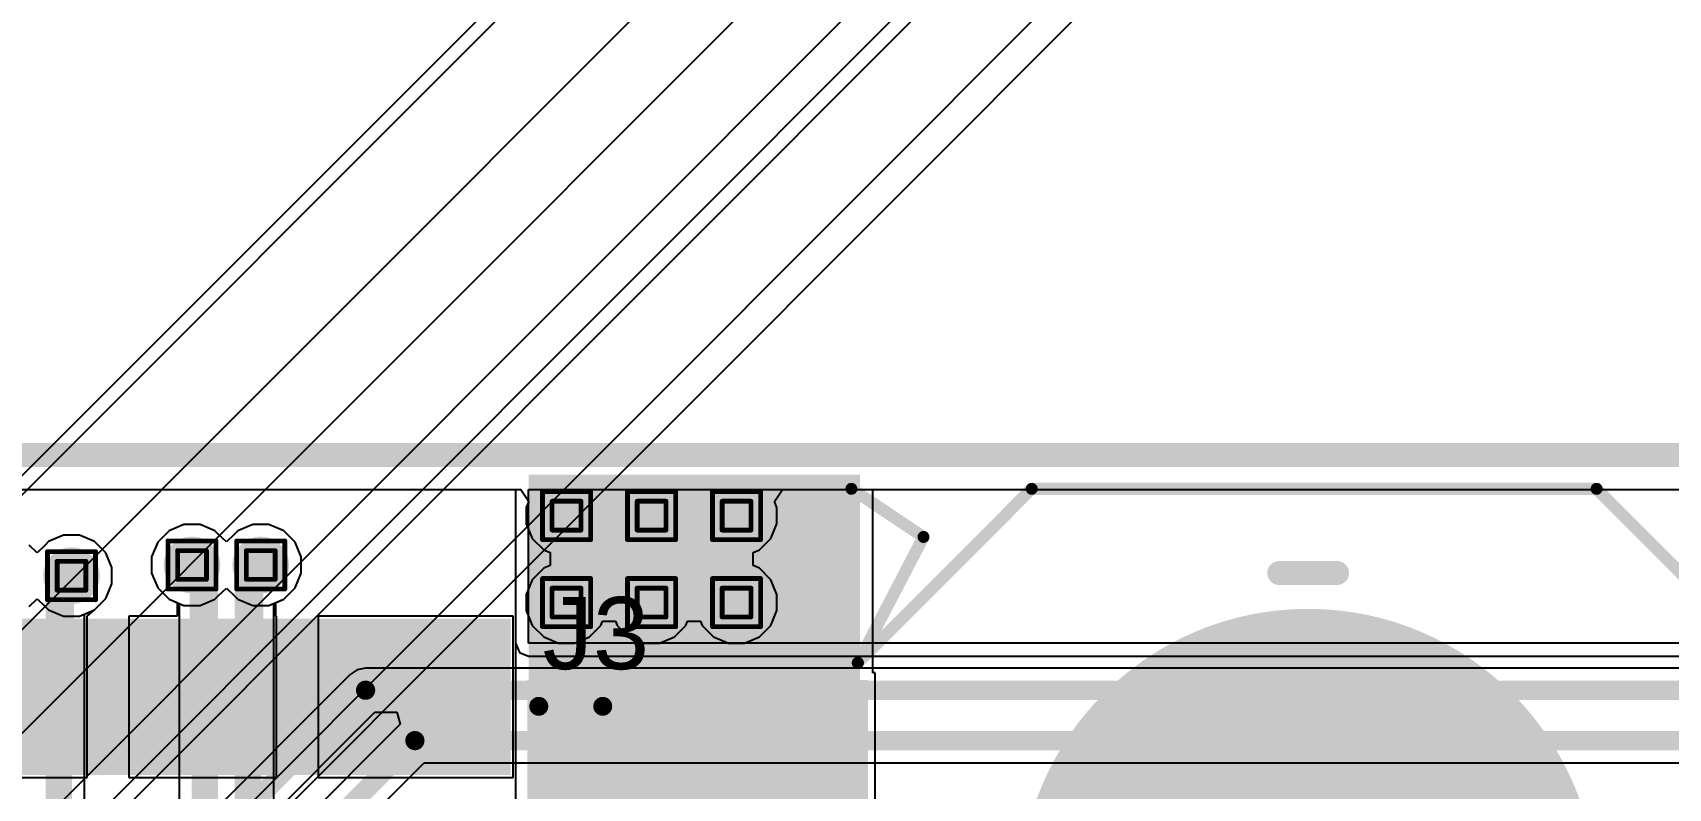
# Model space of a CAD drawing. Header units: inches. Extents: x -22 to 5433, y -13 to 5447.
# Drawn here: x 17.76 to 35.05, y 30.98 to 38.95 of the extents above; entities that cross this region are included whole.
import ezdxf

# ---------------------------------------------------------------- set-up
doc = ezdxf.new("R2010")
doc.units = ezdxf.units.IN
for name, color, linetype in [('Board_outline', 216, 'Continuous'), ('Bottom Layer', 5, 'Continuous'), ('Bottom Overlay', 54, 'Continuous'), ('Bottom Paste', 16, 'Continuous'), ('Bottom Solder', 6, 'Continuous'), ('Drill Drawing', 1, 'Continuous'), ('Ground', 16, 'Continuous'), ('Power', 76, 'Continuous'), ('Top Layer', 1, 'Continuous'), ('Top Overlay', 2, 'Continuous'), ('Top Paste', 8, 'Continuous'), ('Top Solder', 216, 'Continuous'), ('Via Holes', 16, 'Continuous')]:
    doc.layers.add(name, color=color, linetype=linetype)
doc.styles.add('Arial', font='', dxfattribs={"height": 0.2})
doc.styles.get('Arial').set_extended_font_data('Arial')

msp = doc.modelspace()

# ---------------------------------------------------------------- hatches: boundary and pattern name
at = {"layer": 'Bottom Layer'}
for points in [[(23.004, 27.592), (26.504, 27.592), (26.504, 34.287), (23.004, 34.287)], [(23.04, 32.07), (26.54, 32.07), (26.54, 27.57), (23.04, 27.57)]]:
    msp.add_hatch(color=5, dxfattribs=at).paths.add_polyline_path(points)
h = msp.add_hatch(color=5, dxfattribs=at)
edge = h.paths.add_edge_path()
edge.add_arc((23.405, 33.855), 0.3, 0, 360)
h = msp.add_hatch(color=5, dxfattribs=at)
edge = h.paths.add_edge_path()
edge.add_arc((24.303, 33.855), 0.3, 0, 360)
h = msp.add_hatch(color=5, dxfattribs=at)
edge = h.paths.add_edge_path()
edge.add_arc((25.201, 33.855), 0.3, 0, 360)
h = msp.add_hatch(color=5, dxfattribs=at)
edge = h.paths.add_edge_path()
edge.add_arc((19.447, 33.334), 0.3, 0, 360)
h = msp.add_hatch(color=5, dxfattribs=at)
edge = h.paths.add_edge_path()
edge.add_arc((20.174, 33.334), 0.3, 0, 360)
h = msp.add_hatch(color=5, dxfattribs=at)
edge = h.paths.add_edge_path()
edge.add_arc((18.174, 33.221), 0.3, 0, 360)
h = msp.add_hatch(color=5, dxfattribs=at)
edge = h.paths.add_edge_path()
edge.add_arc((23.405, 32.937), 0.3, 0, 360)
h = msp.add_hatch(color=5, dxfattribs=at)
edge = h.paths.add_edge_path()
edge.add_arc((24.303, 32.937), 0.3, 0, 360)
h = msp.add_hatch(color=5, dxfattribs=at)
edge = h.paths.add_edge_path()
edge.add_arc((25.201, 32.937), 0.3, 0, 360)
h = msp.add_hatch(color=5, dxfattribs=at)
edge = h.paths.add_edge_path()
edge.add_arc((31.24, 29.82), 3, 0, 360)
at = {"layer": 'Bottom Paste'}
h = msp.add_hatch(color=16, dxfattribs=at)
edge = h.paths.add_edge_path()
edge.add_arc((31.24, 29.82), 3, 0, 360)
msp.add_hatch(color=16, dxfattribs=at).paths.add_polyline_path([(23.04, 32.07), (26.54, 32.07), (26.54, 27.57), (23.04, 27.57)])
at = {"layer": 'Bottom Solder'}
h = msp.add_hatch(color=6, dxfattribs=at)
edge = h.paths.add_edge_path()
edge.add_arc((31.24, 29.82), 3.051, 0, 360)
msp.add_hatch(color=6, dxfattribs=at).paths.add_polyline_path([(22.99, 32.12), (26.591, 32.12), (26.591, 27.519), (22.99, 27.519)])
at = {"layer": 'Ground'}
h = msp.add_hatch(color=16, dxfattribs=at)
edge = h.paths.add_edge_path()
edge.add_arc((23.405, 33.855), 0.3, 0, 360)
h = msp.add_hatch(color=16, dxfattribs=at)
edge = h.paths.add_edge_path()
edge.add_arc((24.303, 33.855), 0.3, 0, 360)
h = msp.add_hatch(color=16, dxfattribs=at)
edge = h.paths.add_edge_path()
edge.add_arc((25.201, 33.855), 0.3, 0, 360)
h = msp.add_hatch(color=16, dxfattribs=at)
edge = h.paths.add_edge_path()
edge.add_arc((19.447, 33.334), 0.3, 0, 360)
h = msp.add_hatch(color=16, dxfattribs=at)
edge = h.paths.add_edge_path()
edge.add_arc((20.174, 33.334), 0.3, 0, 360)
h = msp.add_hatch(color=16, dxfattribs=at)
edge = h.paths.add_edge_path()
edge.add_arc((18.174, 33.221), 0.3, 0, 360)
h = msp.add_hatch(color=16, dxfattribs=at)
edge = h.paths.add_edge_path()
edge.add_arc((23.405, 32.937), 0.3, 0, 360)
h = msp.add_hatch(color=16, dxfattribs=at)
edge = h.paths.add_edge_path()
edge.add_arc((24.303, 32.937), 0.3, 0, 360)
h = msp.add_hatch(color=16, dxfattribs=at)
edge = h.paths.add_edge_path()
edge.add_arc((25.201, 32.937), 0.3, 0, 360)
at = {"layer": 'Power'}
h = msp.add_hatch(color=76, dxfattribs=at)
edge = h.paths.add_edge_path()
edge.add_arc((23.405, 33.855), 0.3, 0, 360)
h = msp.add_hatch(color=76, dxfattribs=at)
edge = h.paths.add_edge_path()
edge.add_arc((24.303, 33.855), 0.3, 0, 360)
h = msp.add_hatch(color=76, dxfattribs=at)
edge = h.paths.add_edge_path()
edge.add_arc((25.201, 33.855), 0.3, 0, 360)
h = msp.add_hatch(color=76, dxfattribs=at)
edge = h.paths.add_edge_path()
edge.add_arc((19.447, 33.334), 0.3, 0, 360)
h = msp.add_hatch(color=76, dxfattribs=at)
edge = h.paths.add_edge_path()
edge.add_arc((20.174, 33.334), 0.3, 0, 360)
h = msp.add_hatch(color=76, dxfattribs=at)
edge = h.paths.add_edge_path()
edge.add_arc((18.174, 33.221), 0.3, 0, 360)
h = msp.add_hatch(color=76, dxfattribs=at)
edge = h.paths.add_edge_path()
edge.add_arc((23.405, 32.937), 0.3, 0, 360)
h = msp.add_hatch(color=76, dxfattribs=at)
edge = h.paths.add_edge_path()
edge.add_arc((24.303, 32.937), 0.3, 0, 360)
h = msp.add_hatch(color=76, dxfattribs=at)
edge = h.paths.add_edge_path()
edge.add_arc((25.201, 32.937), 0.3, 0, 360)
at = {"layer": 'Top Layer'}
h = msp.add_hatch(color=1, dxfattribs=at)
edge = h.paths.add_edge_path()
edge.add_arc((23.405, 33.855), 0.3, 0, 360)
h = msp.add_hatch(color=1, dxfattribs=at)
edge = h.paths.add_edge_path()
edge.add_arc((24.303, 33.855), 0.3, 0, 360)
h = msp.add_hatch(color=1, dxfattribs=at)
edge = h.paths.add_edge_path()
edge.add_arc((25.201, 33.855), 0.3, 0, 360)
h = msp.add_hatch(color=1, dxfattribs=at)
edge = h.paths.add_edge_path()
edge.add_arc((19.447, 33.334), 0.3, 0, 360)
h = msp.add_hatch(color=1, dxfattribs=at)
edge = h.paths.add_edge_path()
edge.add_arc((20.174, 33.334), 0.3, 0, 360)
h = msp.add_hatch(color=1, dxfattribs=at)
edge = h.paths.add_edge_path()
edge.add_arc((18.174, 33.221), 0.3, 0, 360)
h = msp.add_hatch(color=1, dxfattribs=at)
edge = h.paths.add_edge_path()
edge.add_arc((23.405, 32.937), 0.3, 0, 360)
h = msp.add_hatch(color=1, dxfattribs=at)
edge = h.paths.add_edge_path()
edge.add_arc((24.303, 32.937), 0.3, 0, 360)
h = msp.add_hatch(color=1, dxfattribs=at)
edge = h.paths.add_edge_path()
edge.add_arc((25.201, 32.937), 0.3, 0, 360)
for points in [[(18.213, 31.218), (17.908, 31.218), (17.908, 32.668), (18.213, 32.668)], [(18.713, 31.218), (18.408, 31.218), (18.408, 32.668), (18.713, 32.668)], [(19.213, 31.218), (18.908, 31.218), (18.908, 32.668), (19.213, 32.668)], [(19.713, 31.218), (19.408, 31.218), (19.408, 32.668), (19.713, 32.668)], [(20.213, 31.218), (19.908, 31.218), (19.908, 32.668), (20.213, 32.668)], [(20.713, 31.218), (20.408, 31.218), (20.408, 32.668), (20.713, 32.668)], [(21.213, 31.218), (20.908, 31.218), (20.908, 32.668), (21.213, 32.668)], [(21.713, 31.218), (21.408, 31.218), (21.408, 32.668), (21.713, 32.668)], [(22.213, 31.218), (21.908, 31.218), (21.908, 32.668), (22.213, 32.668)], [(22.713, 31.218), (22.408, 31.218), (22.408, 32.668), (22.713, 32.668)]]:
    msp.add_hatch(color=1, dxfattribs=at).paths.add_polyline_path(points)
at = {"layer": 'Top Paste'}
for points in [[(18.213, 31.218), (17.908, 31.218), (17.908, 32.668), (18.213, 32.668)], [(18.713, 31.218), (18.408, 31.218), (18.408, 32.668), (18.713, 32.668)], [(19.213, 31.218), (18.908, 31.218), (18.908, 32.668), (19.213, 32.668)], [(19.713, 31.218), (19.408, 31.218), (19.408, 32.668), (19.713, 32.668)], [(20.213, 31.218), (19.908, 31.218), (19.908, 32.668), (20.213, 32.668)], [(20.713, 31.218), (20.408, 31.218), (20.408, 32.668), (20.713, 32.668)], [(21.213, 31.218), (20.908, 31.218), (20.908, 32.668), (21.213, 32.668)], [(21.713, 31.218), (21.408, 31.218), (21.408, 32.668), (21.713, 32.668)], [(22.213, 31.218), (21.908, 31.218), (21.908, 32.668), (22.213, 32.668)], [(22.713, 31.218), (22.408, 31.218), (22.408, 32.668), (22.713, 32.668)]]:
    msp.add_hatch(color=8, dxfattribs=at).paths.add_polyline_path(points)
at = {"layer": 'Top Solder'}
for points in [[(17.815, 31.116), (17.306, 31.116), (17.306, 32.769), (17.815, 32.769)], [(18.315, 31.116), (17.806, 31.116), (17.806, 32.769), (18.315, 32.769)], [(18.815, 31.116), (18.307, 31.116), (18.307, 32.769), (18.815, 32.769)], [(19.315, 31.116), (18.806, 31.116), (18.806, 32.769), (19.315, 32.769)], [(19.815, 31.116), (19.306, 31.116), (19.306, 32.769), (19.815, 32.769)], [(20.315, 31.116), (19.806, 31.116), (19.806, 32.769), (20.315, 32.769)], [(20.815, 31.116), (20.306, 31.116), (20.306, 32.769), (20.815, 32.769)], [(21.315, 31.116), (20.807, 31.116), (20.807, 32.769), (21.315, 32.769)], [(21.815, 31.116), (21.306, 31.116), (21.306, 32.769), (21.815, 32.769)], [(22.315, 31.116), (21.806, 31.116), (21.806, 32.769), (22.315, 32.769)], [(22.815, 31.116), (22.306, 31.116), (22.306, 32.769), (22.815, 32.769)]]:
    msp.add_hatch(color=216, dxfattribs=at).paths.add_polyline_path(points)
at = {"layer": 'Via Holes'}
h = msp.add_hatch(color=7, dxfattribs=at)
edge = h.paths.add_edge_path()
edge.add_arc((23.405, 33.855), 0.15, 0, 360)
h = msp.add_hatch(color=7, dxfattribs=at)
edge = h.paths.add_edge_path()
edge.add_arc((24.303, 33.855), 0.15, 0, 360)
h = msp.add_hatch(color=7, dxfattribs=at)
edge = h.paths.add_edge_path()
edge.add_arc((25.201, 33.855), 0.15, 0, 360)
h = msp.add_hatch(color=7, dxfattribs=at)
edge = h.paths.add_edge_path()
edge.add_arc((18.174, 33.221), 0.15, 0, 360)
h = msp.add_hatch(color=7, dxfattribs=at)
edge = h.paths.add_edge_path()
edge.add_arc((19.447, 33.334), 0.15, 0, 360)
h = msp.add_hatch(color=7, dxfattribs=at)
edge = h.paths.add_edge_path()
edge.add_arc((20.174, 33.334), 0.15, 0, 360)
h = msp.add_hatch(color=7, dxfattribs=at)
edge = h.paths.add_edge_path()
edge.add_arc((23.405, 32.937), 0.15, 0, 360)
h = msp.add_hatch(color=7, dxfattribs=at)
edge = h.paths.add_edge_path()
edge.add_arc((24.303, 32.937), 0.15, 0, 360)
h = msp.add_hatch(color=7, dxfattribs=at)
edge = h.paths.add_edge_path()
edge.add_arc((25.201, 32.937), 0.15, 0, 360)

# ---------------------------------------------------------------- linework, layer by layer
at = {"layer": 'Board_outline'}
msp.add_lwpolyline([(-4.689, 34.495, 0.254, 0.254, 0), (67.311, 34.495, 0.254, 0.254, 0)], format="xyseb", dxfattribs=at)
msp.add_lwpolyline([(-4.689, 34.495, 0.254, 0.254, 0), (67.311, 34.495, 0.254, 0.254, 0)], format="xyseb", dxfattribs=at)
at = {"layer": 'Bottom Layer'}
for p, q in [((-4.689, 34.132), (22.867, 34.132)), ((22.867, 34.132), (22.867, 27.592)), ((26.642, 32.197), (26.642, 34.132)), ((26.642, 34.132), (35.767, 34.132)), ((19.362, 33.761), (19.205, 33.696)), ((19.532, 33.761), (19.362, 33.761)), ((19.689, 33.696), (19.532, 33.761)), ((20.089, 33.761), (19.932, 33.696)), ((20.259, 33.761), (20.089, 33.761)), ((20.416, 33.696), (20.259, 33.761)), ((17.811, 33.464), (17.728, 33.544)), ((17.894, 33.544), (17.811, 33.464)), ((17.932, 33.583), (17.894, 33.544)), ((18.089, 33.648), (17.932, 33.583)), ((18.259, 33.648), (18.089, 33.648)), ((18.416, 33.583), (18.259, 33.648)), ((18.536, 33.462), (18.416, 33.583)), ((19.085, 33.576), (19.02, 33.419)), ((19.205, 33.696), (19.085, 33.576)), ((19.728, 33.657), (19.689, 33.696)), ((19.811, 33.577), (19.728, 33.657)), ((19.894, 33.657), (19.811, 33.577)), ((19.932, 33.696), (19.894, 33.657)), ((20.536, 33.576), (20.416, 33.696)), ((20.601, 33.419), (20.536, 33.576)), ((18.601, 33.306), (18.536, 33.462)), ((19.02, 33.419), (19.02, 33.249)), ((20.601, 33.249), (20.601, 33.419)), ((18.601, 33.136), (18.601, 33.306)), ((19.02, 33.249), (19.085, 33.092)), ((20.536, 33.092), (20.601, 33.249)), ((18.536, 32.979), (18.601, 33.136)), ((19.085, 33.092), (19.205, 32.972)), ((20.416, 32.972), (20.536, 33.092)), ((18.311, 32.815), (18.416, 32.859)), ((18.416, 32.859), (18.536, 32.979)), ((19.205, 32.972), (19.31, 32.929)), ((19.31, 32.929), (19.31, 29.093)), ((20.311, 32.929), (20.416, 32.972)), ((20.311, 28.791), (20.311, 32.929)), ((18.311, 25.621), (18.311, 32.815)), ((26.667, 32.197), (26.642, 32.197)), ((26.667, 27.443), (26.667, 32.197))]:
    msp.add_line(p, q, dxfattribs=at)
for points in [[(18.039, 33.086, 0.279, 0.279, 0), (18.174, 33.221, 0.279, 0.279, 0)], [(19.447, 33.247, 0.279, 0.279, 0), (19.447, 33.334, 0.279, 0.279, 0)], [(19.447, 33.247, 0.279, 0.279, 0), (19.582, 33.112, 0.279, 0.279, 0)], [(20.039, 33.112, 0.279, 0.279, 0), (20.174, 33.247, 0.279, 0.279, 0)], [(20.174, 33.247, 0.279, 0.279, 0), (20.174, 33.334, 0.279, 0.279, 0)], [(18.039, 25.621, 0.279, 0.279, 0), (18.039, 33.086, 0.279, 0.279, 0)], [(19.582, 28.98, 0.279, 0.279, 0), (19.582, 33.112, 0.279, 0.279, 0)], [(20.039, 28.791, 0.279, 0.279, 0), (20.039, 33.112, 0.279, 0.279, 0)]]:
    msp.add_lwpolyline(points, format="xyseb", dxfattribs=at)
for points in [[(18.104, 33.221, 0.14, 0.14, 1), (18.244, 33.221, 0.14, 0.14, 1)], [(19.377, 33.334, 0.14, 0.14, 1), (19.517, 33.334, 0.14, 0.14, 1)], [(19.377, 33.247, 0.14, 0.14, 1), (19.517, 33.247, 0.14, 0.14, 1)], [(19.377, 33.247, 0.14, 0.14, 1), (19.517, 33.247, 0.14, 0.14, 1)], [(20.104, 33.334, 0.14, 0.14, 1), (20.244, 33.334, 0.14, 0.14, 1)], [(20.104, 33.247, 0.14, 0.14, 1), (20.244, 33.247, 0.14, 0.14, 1)], [(20.104, 33.247, 0.14, 0.14, 1), (20.244, 33.247, 0.14, 0.14, 1)], [(17.969, 33.086, 0.14, 0.14, 1), (18.109, 33.086, 0.14, 0.14, 1)], [(17.969, 33.086, 0.14, 0.14, 1), (18.109, 33.086, 0.14, 0.14, 1)], [(19.512, 33.112, 0.14, 0.14, 1), (19.652, 33.112, 0.14, 0.14, 1)], [(19.512, 33.112, 0.14, 0.14, 1), (19.652, 33.112, 0.14, 0.14, 1)], [(19.969, 33.112, 0.14, 0.14, 1), (20.109, 33.112, 0.14, 0.14, 1)], [(19.969, 33.112, 0.14, 0.14, 1), (20.109, 33.112, 0.14, 0.14, 1)]]:
    msp.add_lwpolyline(points, format="xyseb", close=True, dxfattribs=at)
at = {"layer": 'Bottom Overlay'}
for points in [[(26.414, 34.138, 0.127, 0.127, 0), (27.176, 33.63, 0.127, 0.127, 0)], [(26.482, 32.3, 0.127, 0.127, 0), (28.319, 34.138, 0.127, 0.127, 0)], [(28.319, 34.138, 0.127, 0.127, 0), (34.288, 34.138, 0.127, 0.127, 0)], [(34.288, 34.138, 0.127, 0.127, 0), (36.066, 32.36, 0.127, 0.127, 0)], [(26.483, 32.301, 0.127, 0.127, 0), (27.176, 33.63, 0.127, 0.127, 0)], [(30.936, 33.249, 0.254, 0.254, 0), (31.545, 33.249, 0.254, 0.254, 0)]]:
    msp.add_lwpolyline(points, format="xyseb", dxfattribs=at)
for points in [[(26.383, 34.138, 0.0635, 0.0635, 1), (26.446, 34.138, 0.0635, 0.0635, 1)], [(28.288, 34.138, 0.0635, 0.0635, 1), (28.351, 34.138, 0.0635, 0.0635, 1)], [(28.288, 34.138, 0.0635, 0.0635, 1), (28.351, 34.138, 0.0635, 0.0635, 1)], [(34.257, 34.138, 0.0635, 0.0635, 1), (34.32, 34.138, 0.0635, 0.0635, 1)], [(34.257, 34.138, 0.0635, 0.0635, 1), (34.32, 34.138, 0.0635, 0.0635, 1)], [(27.145, 33.63, 0.0635, 0.0635, 1), (27.208, 33.63, 0.0635, 0.0635, 1)], [(27.145, 33.63, 0.0635, 0.0635, 1), (27.208, 33.63, 0.0635, 0.0635, 1)], [(30.872, 33.249, 0.127, 0.127, 1), (30.999, 33.249, 0.127, 0.127, 1)], [(31.482, 33.249, 0.127, 0.127, 1), (31.609, 33.249, 0.127, 0.127, 1)], [(26.45, 32.3, 0.0635, 0.0635, 1), (26.514, 32.3, 0.0635, 0.0635, 1)], [(26.451, 32.301, 0.0635, 0.0635, 1), (26.515, 32.301, 0.0635, 0.0635, 1)]]:
    msp.add_lwpolyline(points, format="xyseb", close=True, dxfattribs=at)
at = {"layer": 'Bottom Solder'}
for p in [(-5.585, 10.846), (-5.504, 7.254), (-5.239, 6.997), (-5.238, 11.397), (-3.736, 6.996), (-3.616, 11.388), (-3.066, 7.238), (-3.066, 10.838)]:
    msp.add_line(p, (5432.852, 5447.493), dxfattribs=at)
at = {"layer": 'Drill Drawing'}
for points in [[(23.151, 34.109, 0.0508, 0.0508, 0), (23.659, 34.109, 0.0508, 0.0508, 0)], [(23.151, 33.601, 0.0508, 0.0508, 0), (23.151, 34.109, 0.0508, 0.0508, 0)], [(23.659, 33.601, 0.0508, 0.0508, 0), (23.659, 34.109, 0.0508, 0.0508, 0)], [(24.049, 34.109, 0.0508, 0.0508, 0), (24.557, 34.109, 0.0508, 0.0508, 0)], [(24.049, 33.601, 0.0508, 0.0508, 0), (24.049, 34.109, 0.0508, 0.0508, 0)], [(24.557, 33.601, 0.0508, 0.0508, 0), (24.557, 34.109, 0.0508, 0.0508, 0)], [(24.947, 34.109, 0.0508, 0.0508, 0), (25.455, 34.109, 0.0508, 0.0508, 0)], [(24.947, 33.601, 0.0508, 0.0508, 0), (24.947, 34.109, 0.0508, 0.0508, 0)], [(25.455, 33.601, 0.0508, 0.0508, 0), (25.455, 34.109, 0.0508, 0.0508, 0)], [(23.252, 34.007, 0.0508, 0.0508, 0), (23.557, 34.007, 0.0508, 0.0508, 0)], [(23.252, 33.702, 0.0508, 0.0508, 0), (23.252, 34.007, 0.0508, 0.0508, 0)], [(23.557, 33.702, 0.0508, 0.0508, 0), (23.557, 34.007, 0.0508, 0.0508, 0)], [(24.151, 34.007, 0.0508, 0.0508, 0), (24.455, 34.007, 0.0508, 0.0508, 0)], [(24.151, 33.702, 0.0508, 0.0508, 0), (24.151, 34.007, 0.0508, 0.0508, 0)], [(24.455, 33.702, 0.0508, 0.0508, 0), (24.455, 34.007, 0.0508, 0.0508, 0)], [(25.049, 34.007, 0.0508, 0.0508, 0), (25.353, 34.007, 0.0508, 0.0508, 0)], [(25.049, 33.702, 0.0508, 0.0508, 0), (25.049, 34.007, 0.0508, 0.0508, 0)], [(25.353, 33.702, 0.0508, 0.0508, 0), (25.353, 34.007, 0.0508, 0.0508, 0)], [(23.252, 33.702, 0.0508, 0.0508, 0), (23.557, 33.702, 0.0508, 0.0508, 0)], [(24.151, 33.702, 0.0508, 0.0508, 0), (24.455, 33.702, 0.0508, 0.0508, 0)], [(25.049, 33.702, 0.0508, 0.0508, 0), (25.353, 33.702, 0.0508, 0.0508, 0)], [(19.193, 33.588, 0.0508, 0.0508, 0), (19.701, 33.588, 0.0508, 0.0508, 0)], [(19.193, 33.08, 0.0508, 0.0508, 0), (19.193, 33.588, 0.0508, 0.0508, 0)], [(19.701, 33.08, 0.0508, 0.0508, 0), (19.701, 33.588, 0.0508, 0.0508, 0)], [(19.92, 33.588, 0.0508, 0.0508, 0), (20.428, 33.588, 0.0508, 0.0508, 0)], [(19.92, 33.08, 0.0508, 0.0508, 0), (19.92, 33.588, 0.0508, 0.0508, 0)], [(20.428, 33.08, 0.0508, 0.0508, 0), (20.428, 33.588, 0.0508, 0.0508, 0)], [(23.151, 33.601, 0.0508, 0.0508, 0), (23.659, 33.601, 0.0508, 0.0508, 0)], [(24.049, 33.601, 0.0508, 0.0508, 0), (24.557, 33.601, 0.0508, 0.0508, 0)], [(24.947, 33.601, 0.0508, 0.0508, 0), (25.455, 33.601, 0.0508, 0.0508, 0)], [(17.92, 33.475, 0.0508, 0.0508, 0), (18.428, 33.475, 0.0508, 0.0508, 0)], [(17.92, 32.967, 0.0508, 0.0508, 0), (17.92, 33.475, 0.0508, 0.0508, 0)], [(18.022, 33.373, 0.0508, 0.0508, 0), (18.326, 33.373, 0.0508, 0.0508, 0)], [(18.022, 33.068, 0.0508, 0.0508, 0), (18.022, 33.373, 0.0508, 0.0508, 0)], [(18.326, 33.068, 0.0508, 0.0508, 0), (18.326, 33.373, 0.0508, 0.0508, 0)], [(18.428, 32.967, 0.0508, 0.0508, 0), (18.428, 33.475, 0.0508, 0.0508, 0)], [(19.295, 33.486, 0.0508, 0.0508, 0), (19.6, 33.486, 0.0508, 0.0508, 0)], [(19.295, 33.182, 0.0508, 0.0508, 0), (19.295, 33.486, 0.0508, 0.0508, 0)], [(19.6, 33.182, 0.0508, 0.0508, 0), (19.6, 33.486, 0.0508, 0.0508, 0)], [(20.022, 33.486, 0.0508, 0.0508, 0), (20.326, 33.486, 0.0508, 0.0508, 0)], [(20.022, 33.182, 0.0508, 0.0508, 0), (20.022, 33.486, 0.0508, 0.0508, 0)], [(20.326, 33.182, 0.0508, 0.0508, 0), (20.326, 33.486, 0.0508, 0.0508, 0)], [(19.295, 33.182, 0.0508, 0.0508, 0), (19.6, 33.182, 0.0508, 0.0508, 0)], [(20.022, 33.182, 0.0508, 0.0508, 0), (20.326, 33.182, 0.0508, 0.0508, 0)], [(23.151, 33.191, 0.0508, 0.0508, 0), (23.659, 33.191, 0.0508, 0.0508, 0)], [(23.151, 32.683, 0.0508, 0.0508, 0), (23.151, 33.191, 0.0508, 0.0508, 0)], [(23.659, 32.683, 0.0508, 0.0508, 0), (23.659, 33.191, 0.0508, 0.0508, 0)], [(24.049, 33.191, 0.0508, 0.0508, 0), (24.557, 33.191, 0.0508, 0.0508, 0)], [(24.049, 32.683, 0.0508, 0.0508, 0), (24.049, 33.191, 0.0508, 0.0508, 0)], [(24.557, 32.683, 0.0508, 0.0508, 0), (24.557, 33.191, 0.0508, 0.0508, 0)], [(24.947, 33.191, 0.0508, 0.0508, 0), (25.455, 33.191, 0.0508, 0.0508, 0)], [(24.947, 32.683, 0.0508, 0.0508, 0), (24.947, 33.191, 0.0508, 0.0508, 0)], [(25.455, 32.683, 0.0508, 0.0508, 0), (25.455, 33.191, 0.0508, 0.0508, 0)], [(18.022, 33.068, 0.0508, 0.0508, 0), (18.326, 33.068, 0.0508, 0.0508, 0)], [(19.193, 33.08, 0.0508, 0.0508, 0), (19.701, 33.08, 0.0508, 0.0508, 0)], [(19.92, 33.08, 0.0508, 0.0508, 0), (20.428, 33.08, 0.0508, 0.0508, 0)], [(23.252, 33.09, 0.0508, 0.0508, 0), (23.557, 33.09, 0.0508, 0.0508, 0)], [(23.252, 32.785, 0.0508, 0.0508, 0), (23.252, 33.09, 0.0508, 0.0508, 0)], [(23.557, 32.785, 0.0508, 0.0508, 0), (23.557, 33.09, 0.0508, 0.0508, 0)], [(24.151, 33.09, 0.0508, 0.0508, 0), (24.455, 33.09, 0.0508, 0.0508, 0)], [(24.151, 32.785, 0.0508, 0.0508, 0), (24.151, 33.09, 0.0508, 0.0508, 0)], [(24.455, 32.785, 0.0508, 0.0508, 0), (24.455, 33.09, 0.0508, 0.0508, 0)], [(25.049, 33.09, 0.0508, 0.0508, 0), (25.353, 33.09, 0.0508, 0.0508, 0)], [(25.049, 32.785, 0.0508, 0.0508, 0), (25.049, 33.09, 0.0508, 0.0508, 0)], [(25.353, 32.785, 0.0508, 0.0508, 0), (25.353, 33.09, 0.0508, 0.0508, 0)], [(17.92, 32.967, 0.0508, 0.0508, 0), (18.428, 32.967, 0.0508, 0.0508, 0)], [(23.151, 32.683, 0.0508, 0.0508, 0), (23.659, 32.683, 0.0508, 0.0508, 0)], [(23.252, 32.785, 0.0508, 0.0508, 0), (23.557, 32.785, 0.0508, 0.0508, 0)], [(24.049, 32.683, 0.0508, 0.0508, 0), (24.557, 32.683, 0.0508, 0.0508, 0)], [(24.151, 32.785, 0.0508, 0.0508, 0), (24.455, 32.785, 0.0508, 0.0508, 0)], [(24.947, 32.683, 0.0508, 0.0508, 0), (25.455, 32.683, 0.0508, 0.0508, 0)], [(25.049, 32.785, 0.0508, 0.0508, 0), (25.353, 32.785, 0.0508, 0.0508, 0)]]:
    msp.add_lwpolyline(points, format="xyseb", dxfattribs=at)
for points in [[(23.138, 34.109, 0.0254, 0.0254, 1), (23.164, 34.109, 0.0254, 0.0254, 1)], [(23.138, 34.109, 0.0254, 0.0254, 1), (23.164, 34.109, 0.0254, 0.0254, 1)], [(23.646, 34.109, 0.0254, 0.0254, 1), (23.672, 34.109, 0.0254, 0.0254, 1)], [(23.646, 34.109, 0.0254, 0.0254, 1), (23.672, 34.109, 0.0254, 0.0254, 1)], [(24.036, 34.109, 0.0254, 0.0254, 1), (24.062, 34.109, 0.0254, 0.0254, 1)], [(24.036, 34.109, 0.0254, 0.0254, 1), (24.062, 34.109, 0.0254, 0.0254, 1)], [(24.544, 34.109, 0.0254, 0.0254, 1), (24.57, 34.109, 0.0254, 0.0254, 1)], [(24.544, 34.109, 0.0254, 0.0254, 1), (24.57, 34.109, 0.0254, 0.0254, 1)], [(24.934, 34.109, 0.0254, 0.0254, 1), (24.96, 34.109, 0.0254, 0.0254, 1)], [(24.934, 34.109, 0.0254, 0.0254, 1), (24.96, 34.109, 0.0254, 0.0254, 1)], [(25.442, 34.109, 0.0254, 0.0254, 1), (25.468, 34.109, 0.0254, 0.0254, 1)], [(25.442, 34.109, 0.0254, 0.0254, 1), (25.468, 34.109, 0.0254, 0.0254, 1)], [(23.24, 34.007, 0.0254, 0.0254, 1), (23.265, 34.007, 0.0254, 0.0254, 1)], [(23.24, 34.007, 0.0254, 0.0254, 1), (23.265, 34.007, 0.0254, 0.0254, 1)], [(23.545, 34.007, 0.0254, 0.0254, 1), (23.57, 34.007, 0.0254, 0.0254, 1)], [(23.545, 34.007, 0.0254, 0.0254, 1), (23.57, 34.007, 0.0254, 0.0254, 1)], [(24.138, 34.007, 0.0254, 0.0254, 1), (24.163, 34.007, 0.0254, 0.0254, 1)], [(24.138, 34.007, 0.0254, 0.0254, 1), (24.163, 34.007, 0.0254, 0.0254, 1)], [(24.443, 34.007, 0.0254, 0.0254, 1), (24.468, 34.007, 0.0254, 0.0254, 1)], [(24.443, 34.007, 0.0254, 0.0254, 1), (24.468, 34.007, 0.0254, 0.0254, 1)], [(25.036, 34.007, 0.0254, 0.0254, 1), (25.061, 34.007, 0.0254, 0.0254, 1)], [(25.036, 34.007, 0.0254, 0.0254, 1), (25.061, 34.007, 0.0254, 0.0254, 1)], [(25.341, 34.007, 0.0254, 0.0254, 1), (25.366, 34.007, 0.0254, 0.0254, 1)], [(25.341, 34.007, 0.0254, 0.0254, 1), (25.366, 34.007, 0.0254, 0.0254, 1)], [(23.24, 33.702, 0.0254, 0.0254, 1), (23.265, 33.702, 0.0254, 0.0254, 1)], [(23.24, 33.702, 0.0254, 0.0254, 1), (23.265, 33.702, 0.0254, 0.0254, 1)], [(23.545, 33.702, 0.0254, 0.0254, 1), (23.57, 33.702, 0.0254, 0.0254, 1)], [(23.545, 33.702, 0.0254, 0.0254, 1), (23.57, 33.702, 0.0254, 0.0254, 1)], [(24.138, 33.702, 0.0254, 0.0254, 1), (24.163, 33.702, 0.0254, 0.0254, 1)], [(24.138, 33.702, 0.0254, 0.0254, 1), (24.163, 33.702, 0.0254, 0.0254, 1)], [(24.443, 33.702, 0.0254, 0.0254, 1), (24.468, 33.702, 0.0254, 0.0254, 1)], [(24.443, 33.702, 0.0254, 0.0254, 1), (24.468, 33.702, 0.0254, 0.0254, 1)], [(25.036, 33.702, 0.0254, 0.0254, 1), (25.061, 33.702, 0.0254, 0.0254, 1)], [(25.036, 33.702, 0.0254, 0.0254, 1), (25.061, 33.702, 0.0254, 0.0254, 1)], [(25.341, 33.702, 0.0254, 0.0254, 1), (25.366, 33.702, 0.0254, 0.0254, 1)], [(25.341, 33.702, 0.0254, 0.0254, 1), (25.366, 33.702, 0.0254, 0.0254, 1)], [(19.18, 33.588, 0.0254, 0.0254, 1), (19.206, 33.588, 0.0254, 0.0254, 1)], [(19.18, 33.588, 0.0254, 0.0254, 1), (19.206, 33.588, 0.0254, 0.0254, 1)], [(19.688, 33.588, 0.0254, 0.0254, 1), (19.714, 33.588, 0.0254, 0.0254, 1)], [(19.688, 33.588, 0.0254, 0.0254, 1), (19.714, 33.588, 0.0254, 0.0254, 1)], [(19.907, 33.588, 0.0254, 0.0254, 1), (19.933, 33.588, 0.0254, 0.0254, 1)], [(19.907, 33.588, 0.0254, 0.0254, 1), (19.933, 33.588, 0.0254, 0.0254, 1)], [(20.415, 33.588, 0.0254, 0.0254, 1), (20.441, 33.588, 0.0254, 0.0254, 1)], [(20.415, 33.588, 0.0254, 0.0254, 1), (20.441, 33.588, 0.0254, 0.0254, 1)], [(23.138, 33.601, 0.0254, 0.0254, 1), (23.164, 33.601, 0.0254, 0.0254, 1)], [(23.138, 33.601, 0.0254, 0.0254, 1), (23.164, 33.601, 0.0254, 0.0254, 1)], [(23.646, 33.601, 0.0254, 0.0254, 1), (23.672, 33.601, 0.0254, 0.0254, 1)], [(23.646, 33.601, 0.0254, 0.0254, 1), (23.672, 33.601, 0.0254, 0.0254, 1)], [(24.036, 33.601, 0.0254, 0.0254, 1), (24.062, 33.601, 0.0254, 0.0254, 1)], [(24.036, 33.601, 0.0254, 0.0254, 1), (24.062, 33.601, 0.0254, 0.0254, 1)], [(24.544, 33.601, 0.0254, 0.0254, 1), (24.57, 33.601, 0.0254, 0.0254, 1)], [(24.544, 33.601, 0.0254, 0.0254, 1), (24.57, 33.601, 0.0254, 0.0254, 1)], [(24.934, 33.601, 0.0254, 0.0254, 1), (24.96, 33.601, 0.0254, 0.0254, 1)], [(24.934, 33.601, 0.0254, 0.0254, 1), (24.96, 33.601, 0.0254, 0.0254, 1)], [(25.442, 33.601, 0.0254, 0.0254, 1), (25.468, 33.601, 0.0254, 0.0254, 1)], [(25.442, 33.601, 0.0254, 0.0254, 1), (25.468, 33.601, 0.0254, 0.0254, 1)], [(17.907, 33.475, 0.0254, 0.0254, 1), (17.933, 33.475, 0.0254, 0.0254, 1)], [(17.907, 33.475, 0.0254, 0.0254, 1), (17.933, 33.475, 0.0254, 0.0254, 1)], [(18.009, 33.373, 0.0254, 0.0254, 1), (18.034, 33.373, 0.0254, 0.0254, 1)], [(18.009, 33.373, 0.0254, 0.0254, 1), (18.034, 33.373, 0.0254, 0.0254, 1)], [(18.314, 33.373, 0.0254, 0.0254, 1), (18.339, 33.373, 0.0254, 0.0254, 1)], [(18.314, 33.373, 0.0254, 0.0254, 1), (18.339, 33.373, 0.0254, 0.0254, 1)], [(18.415, 33.475, 0.0254, 0.0254, 1), (18.441, 33.475, 0.0254, 0.0254, 1)], [(18.415, 33.475, 0.0254, 0.0254, 1), (18.441, 33.475, 0.0254, 0.0254, 1)], [(19.282, 33.486, 0.0254, 0.0254, 1), (19.307, 33.486, 0.0254, 0.0254, 1)], [(19.282, 33.486, 0.0254, 0.0254, 1), (19.307, 33.486, 0.0254, 0.0254, 1)], [(19.587, 33.486, 0.0254, 0.0254, 1), (19.612, 33.486, 0.0254, 0.0254, 1)], [(19.587, 33.486, 0.0254, 0.0254, 1), (19.612, 33.486, 0.0254, 0.0254, 1)], [(20.009, 33.486, 0.0254, 0.0254, 1), (20.034, 33.486, 0.0254, 0.0254, 1)], [(20.009, 33.486, 0.0254, 0.0254, 1), (20.034, 33.486, 0.0254, 0.0254, 1)], [(20.314, 33.486, 0.0254, 0.0254, 1), (20.339, 33.486, 0.0254, 0.0254, 1)], [(20.314, 33.486, 0.0254, 0.0254, 1), (20.339, 33.486, 0.0254, 0.0254, 1)], [(19.282, 33.182, 0.0254, 0.0254, 1), (19.307, 33.182, 0.0254, 0.0254, 1)], [(19.282, 33.182, 0.0254, 0.0254, 1), (19.307, 33.182, 0.0254, 0.0254, 1)], [(19.587, 33.182, 0.0254, 0.0254, 1), (19.612, 33.182, 0.0254, 0.0254, 1)], [(19.587, 33.182, 0.0254, 0.0254, 1), (19.612, 33.182, 0.0254, 0.0254, 1)], [(20.009, 33.182, 0.0254, 0.0254, 1), (20.034, 33.182, 0.0254, 0.0254, 1)], [(20.009, 33.182, 0.0254, 0.0254, 1), (20.034, 33.182, 0.0254, 0.0254, 1)], [(20.314, 33.182, 0.0254, 0.0254, 1), (20.339, 33.182, 0.0254, 0.0254, 1)], [(20.314, 33.182, 0.0254, 0.0254, 1), (20.339, 33.182, 0.0254, 0.0254, 1)], [(23.138, 33.191, 0.0254, 0.0254, 1), (23.164, 33.191, 0.0254, 0.0254, 1)], [(23.138, 33.191, 0.0254, 0.0254, 1), (23.164, 33.191, 0.0254, 0.0254, 1)], [(23.646, 33.191, 0.0254, 0.0254, 1), (23.672, 33.191, 0.0254, 0.0254, 1)], [(23.646, 33.191, 0.0254, 0.0254, 1), (23.672, 33.191, 0.0254, 0.0254, 1)], [(24.036, 33.191, 0.0254, 0.0254, 1), (24.062, 33.191, 0.0254, 0.0254, 1)], [(24.036, 33.191, 0.0254, 0.0254, 1), (24.062, 33.191, 0.0254, 0.0254, 1)], [(24.544, 33.191, 0.0254, 0.0254, 1), (24.57, 33.191, 0.0254, 0.0254, 1)], [(24.544, 33.191, 0.0254, 0.0254, 1), (24.57, 33.191, 0.0254, 0.0254, 1)], [(24.934, 33.191, 0.0254, 0.0254, 1), (24.96, 33.191, 0.0254, 0.0254, 1)], [(24.934, 33.191, 0.0254, 0.0254, 1), (24.96, 33.191, 0.0254, 0.0254, 1)], [(25.442, 33.191, 0.0254, 0.0254, 1), (25.468, 33.191, 0.0254, 0.0254, 1)], [(25.442, 33.191, 0.0254, 0.0254, 1), (25.468, 33.191, 0.0254, 0.0254, 1)], [(18.009, 33.068, 0.0254, 0.0254, 1), (18.034, 33.068, 0.0254, 0.0254, 1)], [(18.009, 33.068, 0.0254, 0.0254, 1), (18.034, 33.068, 0.0254, 0.0254, 1)], [(18.314, 33.068, 0.0254, 0.0254, 1), (18.339, 33.068, 0.0254, 0.0254, 1)], [(18.314, 33.068, 0.0254, 0.0254, 1), (18.339, 33.068, 0.0254, 0.0254, 1)], [(19.18, 33.08, 0.0254, 0.0254, 1), (19.206, 33.08, 0.0254, 0.0254, 1)], [(19.18, 33.08, 0.0254, 0.0254, 1), (19.206, 33.08, 0.0254, 0.0254, 1)], [(19.688, 33.08, 0.0254, 0.0254, 1), (19.714, 33.08, 0.0254, 0.0254, 1)], [(19.688, 33.08, 0.0254, 0.0254, 1), (19.714, 33.08, 0.0254, 0.0254, 1)], [(19.907, 33.08, 0.0254, 0.0254, 1), (19.933, 33.08, 0.0254, 0.0254, 1)], [(19.907, 33.08, 0.0254, 0.0254, 1), (19.933, 33.08, 0.0254, 0.0254, 1)], [(20.415, 33.08, 0.0254, 0.0254, 1), (20.441, 33.08, 0.0254, 0.0254, 1)], [(20.415, 33.08, 0.0254, 0.0254, 1), (20.441, 33.08, 0.0254, 0.0254, 1)], [(23.24, 33.09, 0.0254, 0.0254, 1), (23.265, 33.09, 0.0254, 0.0254, 1)], [(23.24, 33.09, 0.0254, 0.0254, 1), (23.265, 33.09, 0.0254, 0.0254, 1)], [(23.545, 33.09, 0.0254, 0.0254, 1), (23.57, 33.09, 0.0254, 0.0254, 1)], [(23.545, 33.09, 0.0254, 0.0254, 1), (23.57, 33.09, 0.0254, 0.0254, 1)], [(24.138, 33.09, 0.0254, 0.0254, 1), (24.163, 33.09, 0.0254, 0.0254, 1)], [(24.138, 33.09, 0.0254, 0.0254, 1), (24.163, 33.09, 0.0254, 0.0254, 1)], [(24.443, 33.09, 0.0254, 0.0254, 1), (24.468, 33.09, 0.0254, 0.0254, 1)], [(24.443, 33.09, 0.0254, 0.0254, 1), (24.468, 33.09, 0.0254, 0.0254, 1)], [(25.036, 33.09, 0.0254, 0.0254, 1), (25.061, 33.09, 0.0254, 0.0254, 1)], [(25.036, 33.09, 0.0254, 0.0254, 1), (25.061, 33.09, 0.0254, 0.0254, 1)], [(25.341, 33.09, 0.0254, 0.0254, 1), (25.366, 33.09, 0.0254, 0.0254, 1)], [(25.341, 33.09, 0.0254, 0.0254, 1), (25.366, 33.09, 0.0254, 0.0254, 1)], [(17.907, 32.967, 0.0254, 0.0254, 1), (17.933, 32.967, 0.0254, 0.0254, 1)], [(17.907, 32.967, 0.0254, 0.0254, 1), (17.933, 32.967, 0.0254, 0.0254, 1)], [(18.415, 32.967, 0.0254, 0.0254, 1), (18.441, 32.967, 0.0254, 0.0254, 1)], [(18.415, 32.967, 0.0254, 0.0254, 1), (18.441, 32.967, 0.0254, 0.0254, 1)], [(23.138, 32.683, 0.0254, 0.0254, 1), (23.164, 32.683, 0.0254, 0.0254, 1)], [(23.138, 32.683, 0.0254, 0.0254, 1), (23.164, 32.683, 0.0254, 0.0254, 1)], [(23.24, 32.785, 0.0254, 0.0254, 1), (23.265, 32.785, 0.0254, 0.0254, 1)], [(23.24, 32.785, 0.0254, 0.0254, 1), (23.265, 32.785, 0.0254, 0.0254, 1)], [(23.545, 32.785, 0.0254, 0.0254, 1), (23.57, 32.785, 0.0254, 0.0254, 1)], [(23.545, 32.785, 0.0254, 0.0254, 1), (23.57, 32.785, 0.0254, 0.0254, 1)], [(23.646, 32.683, 0.0254, 0.0254, 1), (23.672, 32.683, 0.0254, 0.0254, 1)], [(23.646, 32.683, 0.0254, 0.0254, 1), (23.672, 32.683, 0.0254, 0.0254, 1)], [(24.036, 32.683, 0.0254, 0.0254, 1), (24.062, 32.683, 0.0254, 0.0254, 1)], [(24.036, 32.683, 0.0254, 0.0254, 1), (24.062, 32.683, 0.0254, 0.0254, 1)], [(24.138, 32.785, 0.0254, 0.0254, 1), (24.163, 32.785, 0.0254, 0.0254, 1)], [(24.138, 32.785, 0.0254, 0.0254, 1), (24.163, 32.785, 0.0254, 0.0254, 1)], [(24.443, 32.785, 0.0254, 0.0254, 1), (24.468, 32.785, 0.0254, 0.0254, 1)], [(24.443, 32.785, 0.0254, 0.0254, 1), (24.468, 32.785, 0.0254, 0.0254, 1)], [(24.544, 32.683, 0.0254, 0.0254, 1), (24.57, 32.683, 0.0254, 0.0254, 1)], [(24.544, 32.683, 0.0254, 0.0254, 1), (24.57, 32.683, 0.0254, 0.0254, 1)], [(24.934, 32.683, 0.0254, 0.0254, 1), (24.96, 32.683, 0.0254, 0.0254, 1)], [(24.934, 32.683, 0.0254, 0.0254, 1), (24.96, 32.683, 0.0254, 0.0254, 1)], [(25.036, 32.785, 0.0254, 0.0254, 1), (25.061, 32.785, 0.0254, 0.0254, 1)], [(25.036, 32.785, 0.0254, 0.0254, 1), (25.061, 32.785, 0.0254, 0.0254, 1)], [(25.341, 32.785, 0.0254, 0.0254, 1), (25.366, 32.785, 0.0254, 0.0254, 1)], [(25.341, 32.785, 0.0254, 0.0254, 1), (25.366, 32.785, 0.0254, 0.0254, 1)], [(25.442, 32.683, 0.0254, 0.0254, 1), (25.468, 32.683, 0.0254, 0.0254, 1)], [(25.442, 32.683, 0.0254, 0.0254, 1), (25.468, 32.683, 0.0254, 0.0254, 1)]]:
    msp.add_lwpolyline(points, format="xyseb", close=True, dxfattribs=at)
at = {"layer": 'Ground'}
for p, q in [((-4.689, 34.132), (22.92, 34.132)), ((22.92, 34.132), (23.005, 34.005)), ((25.601, 34.005), (25.686, 34.132)), ((25.686, 34.132), (36.629, 34.132)), ((23.005, 34.005), (22.978, 33.94)), ((22.978, 33.94), (22.978, 33.77)), ((25.628, 33.94), (25.601, 34.005)), ((25.628, 33.77), (25.628, 33.94)), ((19.362, 33.761), (19.205, 33.696)), ((19.532, 33.761), (19.362, 33.761)), ((19.689, 33.696), (19.532, 33.761)), ((20.089, 33.761), (19.932, 33.696)), ((20.259, 33.761), (20.089, 33.761)), ((20.416, 33.696), (20.259, 33.761)), ((22.978, 33.77), (23.043, 33.613)), ((25.563, 33.613), (25.628, 33.77)), ((17.811, 33.464), (17.728, 33.544)), ((17.894, 33.544), (17.811, 33.464)), ((17.932, 33.583), (17.894, 33.544)), ((18.089, 33.648), (17.932, 33.583)), ((18.259, 33.648), (18.089, 33.648)), ((18.416, 33.583), (18.259, 33.648)), ((18.536, 33.462), (18.416, 33.583)), ((19.085, 33.576), (19.02, 33.419)), ((19.205, 33.696), (19.085, 33.576)), ((19.728, 33.657), (19.689, 33.696)), ((19.811, 33.577), (19.728, 33.657)), ((19.894, 33.657), (19.811, 33.577)), ((19.932, 33.696), (19.894, 33.657)), ((20.536, 33.576), (20.416, 33.696)), ((20.601, 33.419), (20.536, 33.576)), ((23.043, 33.613), (23.163, 33.493)), ((25.443, 33.493), (25.563, 33.613)), ((18.601, 33.306), (18.536, 33.462)), ((19.02, 33.419), (19.02, 33.249)), ((20.601, 33.249), (20.601, 33.419)), ((23.163, 33.493), (23.231, 33.465)), ((23.231, 33.465), (23.231, 33.327)), ((25.375, 33.465), (25.443, 33.493)), ((25.375, 33.327), (25.375, 33.465)), ((18.601, 33.136), (18.601, 33.306)), ((19.02, 33.249), (19.085, 33.092)), ((20.536, 33.092), (20.601, 33.249)), ((23.163, 33.299), (23.043, 33.179)), ((23.231, 33.327), (23.163, 33.299)), ((25.443, 33.299), (25.375, 33.327)), ((25.563, 33.179), (25.443, 33.299)), ((18.536, 32.979), (18.601, 33.136)), ((19.085, 33.092), (19.205, 32.972)), ((19.689, 32.972), (19.728, 33.011)), ((19.728, 33.011), (19.811, 33.091)), ((19.811, 33.091), (19.894, 33.011)), ((19.894, 33.011), (19.932, 32.972)), ((20.416, 32.972), (20.536, 33.092)), ((23.043, 33.179), (22.978, 33.022)), ((22.978, 33.022), (22.978, 32.852)), ((25.628, 33.022), (25.563, 33.179)), ((25.628, 32.852), (25.628, 33.022)), ((17.728, 32.897), (17.811, 32.977)), ((17.811, 32.977), (17.894, 32.897)), ((17.894, 32.897), (17.932, 32.859)), ((17.932, 32.859), (18.089, 32.794)), ((18.259, 32.794), (18.416, 32.859)), ((18.416, 32.859), (18.536, 32.979)), ((19.205, 32.972), (19.362, 32.907)), ((19.362, 32.907), (19.532, 32.907)), ((19.532, 32.907), (19.689, 32.972)), ((19.932, 32.972), (20.089, 32.907)), ((20.089, 32.907), (20.259, 32.907)), ((20.259, 32.907), (20.416, 32.972)), ((22.978, 32.852), (23.043, 32.695)), ((25.563, 32.695), (25.628, 32.852)), ((18.089, 32.794), (18.259, 32.794)), ((23.043, 32.695), (23.163, 32.575)), ((23.647, 32.575), (23.767, 32.695)), ((23.767, 32.695), (23.785, 32.74)), ((23.785, 32.74), (23.923, 32.74)), ((23.923, 32.74), (23.941, 32.695)), ((23.941, 32.695), (24.061, 32.575)), ((24.545, 32.575), (24.665, 32.695)), ((24.665, 32.695), (24.683, 32.74)), ((24.683, 32.74), (24.821, 32.74)), ((24.821, 32.74), (24.839, 32.695)), ((24.839, 32.695), (24.959, 32.575)), ((25.443, 32.575), (25.563, 32.695)), ((23.163, 32.575), (23.32, 32.51)), ((23.32, 32.51), (23.49, 32.51)), ((23.49, 32.51), (23.647, 32.575)), ((24.061, 32.575), (24.218, 32.51)), ((24.218, 32.51), (24.388, 32.51)), ((24.388, 32.51), (24.545, 32.575)), ((24.959, 32.575), (25.116, 32.51)), ((25.116, 32.51), (25.286, 32.51)), ((25.286, 32.51), (25.443, 32.575)), ((21.117, 32.177), (18.548, 29.608)), ((21.192, 32.227), (21.117, 32.177)), ((21.282, 32.245), (21.192, 32.227)), ((42.419, 32.245), (21.282, 32.245)), ((18.946, 29.347), (21.378, 31.779)), ((21.638, 31.645), (19.548, 29.555)), ((21.378, 31.779), (21.61, 31.779)), ((21.61, 31.779), (21.648, 31.652)), ((21.648, 31.652), (21.638, 31.645)), ((19.946, 29.294), (21.899, 31.247)), ((21.899, 31.247), (43.32, 31.247))]:
    msp.add_line(p, q, dxfattribs=at)
for points in [[(18.713, 29.443, 0.203, 0.203, 0), (21.282, 32.012, 0.203, 0.203, 0)], [(21.282, 32.012, 0.203, 0.203, 0), (42.783, 32.012, 0.203, 0.203, 0)], [(19.713, 29.391, 0.203, 0.203, 0), (21.802, 31.48, 0.203, 0.203, 0)], [(21.802, 31.48, 0.203, 0.203, 0), (43.32, 31.48, 0.203, 0.203, 0)]]:
    msp.add_lwpolyline(points, format="xyseb", dxfattribs=at)
for points in [[(21.231, 32.012, 0.102, 0.102, 1), (21.332, 32.012, 0.102, 0.102, 1)], [(21.231, 32.012, 0.102, 0.102, 1), (21.332, 32.012, 0.102, 0.102, 1)], [(21.752, 31.48, 0.102, 0.102, 1), (21.853, 31.48, 0.102, 0.102, 1)], [(21.752, 31.48, 0.102, 0.102, 1), (21.853, 31.48, 0.102, 0.102, 1)]]:
    msp.add_lwpolyline(points, format="xyseb", close=True, dxfattribs=at)
at = {"layer": 'Power'}
for p, q in [((0.899, 34.132), (22.867, 34.132)), ((22.867, 34.132), (22.867, 32.509)), ((23.004, 32.509), (23.004, 34.132)), ((23.004, 34.132), (39.404, 34.132)), ((19.362, 33.761), (19.205, 33.696)), ((19.532, 33.761), (19.362, 33.761)), ((19.689, 33.696), (19.532, 33.761)), ((20.089, 33.761), (19.932, 33.696)), ((20.259, 33.761), (20.089, 33.761)), ((20.416, 33.696), (20.259, 33.761)), ((17.811, 33.464), (17.728, 33.544)), ((17.894, 33.544), (17.811, 33.464)), ((17.932, 33.583), (17.894, 33.544)), ((18.089, 33.648), (17.932, 33.583)), ((18.259, 33.648), (18.089, 33.648)), ((18.416, 33.583), (18.259, 33.648)), ((18.536, 33.462), (18.416, 33.583)), ((19.085, 33.576), (19.02, 33.419)), ((19.205, 33.696), (19.085, 33.576)), ((19.728, 33.657), (19.689, 33.696)), ((19.811, 33.577), (19.728, 33.657)), ((19.894, 33.657), (19.811, 33.577)), ((19.932, 33.696), (19.894, 33.657)), ((20.536, 33.576), (20.416, 33.696)), ((20.601, 33.419), (20.536, 33.576)), ((18.601, 33.306), (18.536, 33.462)), ((19.02, 33.419), (19.02, 33.249)), ((20.601, 33.249), (20.601, 33.419)), ((18.601, 33.136), (18.601, 33.306)), ((19.02, 33.249), (19.085, 33.092)), ((20.536, 33.092), (20.601, 33.249)), ((18.536, 32.979), (18.601, 33.136)), ((19.085, 33.092), (19.205, 32.972)), ((19.689, 32.972), (19.728, 33.011)), ((19.728, 33.011), (19.811, 33.091)), ((19.811, 33.091), (19.894, 33.011)), ((19.894, 33.011), (19.932, 32.972)), ((20.416, 32.972), (20.536, 33.092)), ((17.728, 32.897), (17.811, 32.977)), ((17.811, 32.977), (17.894, 32.897)), ((17.894, 32.897), (17.932, 32.859)), ((17.932, 32.859), (18.089, 32.794)), ((18.259, 32.794), (18.416, 32.859)), ((18.416, 32.859), (18.536, 32.979)), ((19.205, 32.972), (19.362, 32.907)), ((19.362, 32.907), (19.532, 32.907)), ((19.532, 32.907), (19.689, 32.972)), ((19.932, 32.972), (20.089, 32.907)), ((20.089, 32.907), (20.259, 32.907)), ((20.259, 32.907), (20.416, 32.972)), ((18.089, 32.794), (18.259, 32.794)), ((22.867, 32.509), (22.907, 32.411)), ((39.404, 32.509), (23.004, 32.509)), ((22.907, 32.411), (23.004, 32.371)), ((23.004, 32.371), (39.404, 32.371))]:
    msp.add_line(p, q, dxfattribs=at)
at = {"layer": 'Top Layer'}
for p, q in [((-4.689, 34.132), (22.92, 34.132)), ((22.92, 34.132), (23.005, 34.005)), ((25.601, 34.005), (25.686, 34.132)), ((25.686, 34.132), (36.629, 34.132)), ((23.005, 34.005), (22.978, 33.94)), ((22.978, 33.94), (22.978, 33.77)), ((25.628, 33.94), (25.601, 34.005)), ((25.628, 33.77), (25.628, 33.94)), ((19.362, 33.761), (19.205, 33.696)), ((19.532, 33.761), (19.362, 33.761)), ((19.689, 33.696), (19.532, 33.761)), ((20.089, 33.761), (19.932, 33.696)), ((20.259, 33.761), (20.089, 33.761)), ((20.416, 33.696), (20.259, 33.761)), ((22.978, 33.77), (23.043, 33.613)), ((25.563, 33.613), (25.628, 33.77)), ((17.811, 33.464), (17.728, 33.544)), ((17.894, 33.544), (17.811, 33.464)), ((17.932, 33.583), (17.894, 33.544)), ((18.089, 33.648), (17.932, 33.583)), ((18.259, 33.648), (18.089, 33.648)), ((18.416, 33.583), (18.259, 33.648)), ((18.536, 33.462), (18.416, 33.583)), ((19.085, 33.576), (19.02, 33.419)), ((19.205, 33.696), (19.085, 33.576)), ((19.728, 33.657), (19.689, 33.696)), ((19.811, 33.577), (19.728, 33.657)), ((19.894, 33.657), (19.811, 33.577)), ((19.932, 33.696), (19.894, 33.657)), ((20.536, 33.576), (20.416, 33.696)), ((20.601, 33.419), (20.536, 33.576)), ((23.043, 33.613), (23.163, 33.493)), ((25.443, 33.493), (25.563, 33.613)), ((18.601, 33.306), (18.536, 33.462)), ((19.02, 33.419), (19.02, 33.249)), ((20.601, 33.249), (20.601, 33.419)), ((23.163, 33.493), (23.231, 33.465)), ((23.231, 33.465), (23.231, 33.327)), ((25.375, 33.465), (25.443, 33.493)), ((25.375, 33.327), (25.375, 33.465)), ((18.601, 33.136), (18.601, 33.306)), ((19.02, 33.249), (19.085, 33.092)), ((20.536, 33.092), (20.601, 33.249)), ((23.163, 33.299), (23.043, 33.179)), ((23.231, 33.327), (23.163, 33.299)), ((25.443, 33.299), (25.375, 33.327)), ((25.563, 33.179), (25.443, 33.299)), ((18.536, 32.979), (18.601, 33.136)), ((19.085, 33.092), (19.205, 32.972)), ((20.416, 32.972), (20.536, 33.092)), ((23.043, 33.179), (22.978, 33.022)), ((22.978, 33.022), (22.978, 32.852)), ((25.628, 33.022), (25.563, 33.179)), ((25.628, 32.852), (25.628, 33.022)), ((18.34, 32.795), (18.416, 32.859)), ((18.416, 32.859), (18.536, 32.979)), ((19.205, 32.972), (19.289, 32.938)), ((19.289, 32.938), (19.289, 32.795)), ((20.333, 32.938), (20.416, 32.972)), ((20.333, 32.795), (20.333, 32.938)), ((22.978, 32.852), (23.043, 32.695)), ((25.563, 32.695), (25.628, 32.852)), ((18.34, 31.091), (18.34, 32.795)), ((19.289, 32.795), (18.781, 32.795)), ((18.781, 32.795), (18.781, 31.091)), ((20.34, 32.795), (20.333, 32.795)), ((20.34, 31.091), (20.34, 32.795)), ((22.84, 32.795), (20.781, 32.795)), ((20.781, 32.795), (20.781, 31.091)), ((22.84, 31.091), (22.84, 32.795)), ((23.043, 32.695), (23.163, 32.575)), ((23.647, 32.575), (23.767, 32.695)), ((23.767, 32.695), (23.785, 32.74)), ((23.785, 32.74), (23.923, 32.74)), ((23.923, 32.74), (23.941, 32.695)), ((23.941, 32.695), (24.061, 32.575)), ((24.545, 32.575), (24.665, 32.695)), ((24.665, 32.695), (24.683, 32.74)), ((24.683, 32.74), (24.821, 32.74)), ((24.821, 32.74), (24.839, 32.695)), ((24.839, 32.695), (24.959, 32.575)), ((25.443, 32.575), (25.563, 32.695)), ((23.163, 32.575), (23.32, 32.51)), ((23.32, 32.51), (23.49, 32.51)), ((23.49, 32.51), (23.647, 32.575)), ((24.061, 32.575), (24.218, 32.51)), ((24.218, 32.51), (24.388, 32.51)), ((24.388, 32.51), (24.545, 32.575)), ((24.959, 32.575), (25.116, 32.51)), ((25.116, 32.51), (25.286, 32.51)), ((25.286, 32.51), (25.443, 32.575)), ((14.281, 31.091), (18.34, 31.091)), ((18.781, 31.091), (20.34, 31.091)), ((20.781, 31.091), (22.84, 31.091))]:
    msp.add_line(p, q, dxfattribs=at)
for points in [[(18.061, 33.107, 0.279, 0.279, 0), (18.174, 33.221, 0.279, 0.279, 0)], [(19.447, 33.334, 0.279, 0.279, 0), (19.561, 33.221, 0.279, 0.279, 0)], [(19.561, 31.943, 0.279, 0.279, 0), (19.561, 33.221, 0.279, 0.279, 0)], [(20.061, 33.221, 0.279, 0.279, 0), (20.174, 33.334, 0.279, 0.279, 0)], [(20.061, 31.943, 0.279, 0.279, 0), (20.061, 33.221, 0.279, 0.279, 0)], [(18.061, 31.943, 0.279, 0.279, 0), (18.061, 33.107, 0.279, 0.279, 0)]]:
    msp.add_lwpolyline(points, format="xyseb", dxfattribs=at)
for points in [[(18.104, 33.221, 0.14, 0.14, 1), (18.244, 33.221, 0.14, 0.14, 1)], [(19.377, 33.334, 0.14, 0.14, 1), (19.517, 33.334, 0.14, 0.14, 1)], [(19.491, 33.221, 0.14, 0.14, 1), (19.63, 33.221, 0.14, 0.14, 1)], [(19.491, 33.221, 0.14, 0.14, 1), (19.63, 33.221, 0.14, 0.14, 1)], [(19.991, 33.221, 0.14, 0.14, 1), (20.13, 33.221, 0.14, 0.14, 1)], [(19.991, 33.221, 0.14, 0.14, 1), (20.13, 33.221, 0.14, 0.14, 1)], [(20.104, 33.334, 0.14, 0.14, 1), (20.244, 33.334, 0.14, 0.14, 1)], [(17.991, 33.107, 0.14, 0.14, 1), (18.13, 33.107, 0.14, 0.14, 1)], [(17.991, 33.107, 0.14, 0.14, 1), (18.13, 33.107, 0.14, 0.14, 1)], [(17.991, 31.943, 0.14, 0.14, 1), (18.13, 31.943, 0.14, 0.14, 1)], [(19.491, 31.943, 0.14, 0.14, 1), (19.63, 31.943, 0.14, 0.14, 1)], [(19.991, 31.943, 0.14, 0.14, 1), (20.13, 31.943, 0.14, 0.14, 1)]]:
    msp.add_lwpolyline(points, format="xyseb", close=True, dxfattribs=at)
at = {"layer": 'Top Overlay'}
for points in [[(23.111, 31.842, 0.2, 0.2, 0), (23.787, 31.842, 0.2, 0.2, 0)], [(23.787, 31.842, 0.2, 0.2, 0), (25.311, 30.318, 0.2, 0.2, 0)]]:
    msp.add_lwpolyline(points, format="xyseb", dxfattribs=at)
for points in [[(23.061, 31.842, 0.1, 0.1, 1), (23.161, 31.842, 0.1, 0.1, 1)], [(23.737, 31.842, 0.1, 0.1, 1), (23.837, 31.842, 0.1, 0.1, 1)], [(23.737, 31.842, 0.1, 0.1, 1), (23.837, 31.842, 0.1, 0.1, 1)]]:
    msp.add_lwpolyline(points, format="xyseb", close=True, dxfattribs=at)
at = {"layer": 'Top Solder'}
msp.add_line((-7.489, 4.525), (5432.852, 5447.493), dxfattribs=at)

# ---------------------------------------------------------------- texts
at = {"layer": 'Top Overlay', "style": 'Arial'}
msp.add_text('J3', height=0.762, dxfattribs=at).set_placement((23.152, 32.234))

doc.saveas('drawing.dxf')
